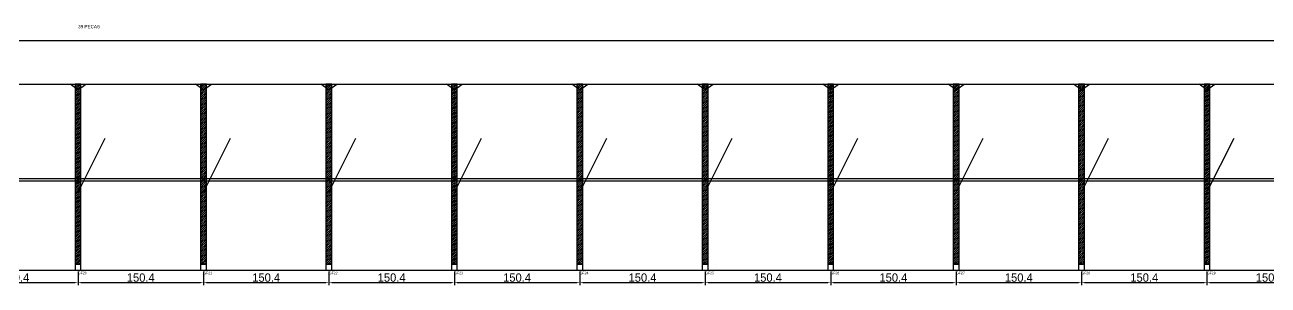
# Model space of a CAD drawing. Header units: metres. Extents: x -30 to 5807, y -25 to 308.
# Drawn here: x 2825 to 4316, y -25 to 287 of the extents above; entities that cross this region are included whole.
import ezdxf

# ---------------------------------------------------------------- set-up
doc = ezdxf.new("R2010")
doc.units = ezdxf.units.M
for name, color, linetype in [('BARRA_ANCORAGEM', 1, 'Continuous'), ('COTA', 241, 'Continuous'), ('GARFOS OK', 3, 'Continuous'), ('NOME DA VIGA', 6, 'Continuous'), ('SARR_7x7', 40, 'Continuous'), ('TIRAS REESCORAMENTO', 252, 'Continuous'), ('VIGAS', 3, 'Continuous')]:
    doc.layers.add(name, color=color, linetype=linetype)
doc.dimstyles.new('EZ DXF', dxfattribs={"dimtxt": 10, "dimasz": 3.5, "dimexe": 3, "dimexo": 1.5, "dimgap": 1, "dimtad": 1, "dimdec": 1, "dimdsep": 46, "dimcen": 2.5, "dimazin": 3, "dimtfac": 1, "dimtmove": 0, "dimatfit": 3})

msp = doc.modelspace()

# ---------------------------------------------------------------- hatches: boundary and pattern name
at = {"layer": 'COTA'}
h = msp.add_hatch(dxfattribs=at)
h.set_pattern_fill('ANSI31', scale=0.5)
h.paths.add_polyline_path([(2885, 0), (2892, 0), (2892, 216), (2885, 216)])
h = msp.add_hatch(dxfattribs=at)
h.set_pattern_fill('ANSI31', scale=0.5)
h.paths.add_polyline_path([(3035.45, 0), (3042.45, 0), (3042.45, 216), (3035.45, 216)])
h = msp.add_hatch(dxfattribs=at)
h.set_pattern_fill('ANSI31', scale=0.5)
h.paths.add_polyline_path([(3185.89, 0), (3192.89, 0), (3192.89, 216), (3185.89, 216)])
h = msp.add_hatch(dxfattribs=at)
h.set_pattern_fill('ANSI31', scale=0.5)
h.paths.add_polyline_path([(3336.34, 0), (3343.34, 0), (3343.34, 216), (3336.34, 216)])
h = msp.add_hatch(dxfattribs=at)
h.set_pattern_fill('ANSI31', scale=0.5)
h.paths.add_polyline_path([(3486.79, 0), (3493.79, 0), (3493.79, 216), (3486.79, 216)])
h = msp.add_hatch(dxfattribs=at)
h.set_pattern_fill('ANSI31', scale=0.5)
h.paths.add_polyline_path([(3637.24, 0), (3644.24, 0), (3644.24, 216), (3637.24, 216)])
h = msp.add_hatch(dxfattribs=at)
h.set_pattern_fill('ANSI31', scale=0.5)
h.paths.add_polyline_path([(3787.68, 0), (3794.68, 0), (3794.68, 216), (3787.68, 216)])
h = msp.add_hatch(dxfattribs=at)
h.set_pattern_fill('ANSI31', scale=0.5)
h.paths.add_polyline_path([(3938.13, 0), (3945.13, 0), (3945.13, 216), (3938.13, 216)])
h = msp.add_hatch(dxfattribs=at)
h.set_pattern_fill('ANSI31', scale=0.5)
h.paths.add_polyline_path([(4088.58, 0), (4095.58, 0), (4095.58, 216), (4088.58, 216)])
h = msp.add_hatch(dxfattribs=at)
h.set_pattern_fill('ANSI31', scale=0.5)
h.paths.add_polyline_path([(4239.03, 0), (4246.03, 0), (4246.03, 216), (4239.03, 216)])

# ---------------------------------------------------------------- linework, layer by layer
at = {"layer": 'BARRA_ANCORAGEM'}
for p, q in [((2888.5, 86.4), (2920.9, 151.2)), ((3038.95, 86.4), (3071.35, 151.2)), ((3189.39, 86.4), (3221.79, 151.2)), ((3339.84, 86.4), (3372.24, 151.2)), ((3490.29, 86.4), (3522.69, 151.2)), ((3640.74, 86.4), (3673.14, 151.2)), ((3791.18, 86.4), (3823.58, 151.2)), ((3941.63, 86.4), (3974.03, 151.2)), ((4092.08, 86.4), (4124.48, 151.2)), ((4242.53, 86.4), (4274.93, 151.2))]:
    msp.add_line(p, q, dxfattribs=at)
at = {"layer": 'GARFOS OK'}
for p, q in [((2888.5, 209), (2879, 216)), ((2879, 216), (2898, 216)), ((2888.5, 209), (2898, 216)), ((3038.95, 209), (3029.45, 216)), ((3029.45, 216), (3048.45, 216)), ((3038.95, 209), (3048.45, 216)), ((3189.39, 209), (3179.89, 216)), ((3179.89, 216), (3198.89, 216)), ((3189.39, 209), (3198.89, 216)), ((3339.84, 209), (3330.34, 216)), ((3330.34, 216), (3349.34, 216)), ((3339.84, 209), (3349.34, 216)), ((3490.29, 209), (3480.79, 216)), ((3480.79, 216), (3499.79, 216)), ((3490.29, 209), (3499.79, 216)), ((3640.74, 209), (3631.24, 216)), ((3631.24, 216), (3650.24, 216)), ((3640.74, 209), (3650.24, 216)), ((3791.18, 209), (3781.68, 216)), ((3781.68, 216), (3800.68, 216)), ((3791.18, 209), (3800.68, 216)), ((3941.63, 209), (3932.13, 216)), ((3932.13, 216), (3951.13, 216)), ((3941.63, 209), (3951.13, 216)), ((4092.08, 209), (4082.58, 216)), ((4082.58, 216), (4101.58, 216)), ((4092.08, 209), (4101.58, 216)), ((4242.53, 209), (4233.03, 216)), ((4233.03, 216), (4252.03, 216)), ((4242.53, 209), (4252.03, 216))]:
    msp.add_line(p, q, dxfattribs=at)
at = {"layer": 'GARFOS OK', "linetype": 'CONTINUOUS'}
msp.add_line((-30, -7), (5807, -7), dxfattribs=at)
at = {"layer": 'GARFOS OK'}
for points in [[(2885, 0), (2892, 0), (2892, 216), (2885, 216), (2885, 0)], [(3035.45, 0), (3042.45, 0), (3042.45, 216), (3035.45, 216), (3035.45, 0)], [(3185.89, 0), (3192.89, 0), (3192.89, 216), (3185.89, 216), (3185.89, 0)], [(3336.34, 0), (3343.34, 0), (3343.34, 216), (3336.34, 216), (3336.34, 0)], [(3486.79, 0), (3493.79, 0), (3493.79, 216), (3486.79, 216), (3486.79, 0)], [(3637.24, 0), (3644.24, 0), (3644.24, 216), (3637.24, 216), (3637.24, 0)], [(3787.68, 0), (3794.68, 0), (3794.68, 216), (3787.68, 216), (3787.68, 0)], [(3938.13, 0), (3945.13, 0), (3945.13, 216), (3938.13, 216), (3938.13, 0)], [(4088.58, 0), (4095.58, 0), (4095.58, 216), (4088.58, 216), (4088.58, 0)], [(4239.03, 0), (4246.03, 0), (4246.03, 216), (4239.03, 216), (4239.03, 0)]]:
    msp.add_lwpolyline(points, dxfattribs=at)
at = {"layer": 'SARR_7x7'}
for points in [[(2885, -7), (2892, -7), (2892, 0), (2885, 0), (2885, -7)], [(3035.45, -7), (3042.45, -7), (3042.45, 0), (3035.45, 0), (3035.45, -7)], [(3185.89, -7), (3192.89, -7), (3192.89, 0), (3185.89, 0), (3185.89, -7)], [(3336.34, -7), (3343.34, -7), (3343.34, 0), (3336.34, 0), (3336.34, -7)], [(3486.79, -7), (3493.79, -7), (3493.79, 0), (3486.79, 0), (3486.79, -7)], [(3637.24, -7), (3644.24, -7), (3644.24, 0), (3637.24, 0), (3637.24, -7)], [(3787.68, -7), (3794.68, -7), (3794.68, 0), (3787.68, 0), (3787.68, -7)], [(3938.13, -7), (3945.13, -7), (3945.13, 0), (3938.13, 0), (3938.13, -7)], [(4088.58, -7), (4095.58, -7), (4095.58, 0), (4088.58, 0), (4088.58, -7)], [(4239.03, -7), (4246.03, -7), (4246.03, 0), (4239.03, 0), (4239.03, -7)]]:
    msp.add_lwpolyline(points, dxfattribs=at)
at = {"layer": 'TIRAS REESCORAMENTO'}
for points in [[(2738.05, 100), (2888.5, 100), (2888.5, 102.5), (2738.05, 102.5), (2738.05, 100)], [(2888.5, 100), (3038.95, 100), (3038.95, 102.5), (2888.5, 102.5), (2888.5, 100)], [(3038.95, 100), (3189.39, 100), (3189.39, 102.5), (3038.95, 102.5), (3038.95, 100)], [(3189.39, 100), (3339.84, 100), (3339.84, 102.5), (3189.39, 102.5), (3189.39, 100)], [(3339.84, 100), (3490.29, 100), (3490.29, 102.5), (3339.84, 102.5), (3339.84, 100)], [(3490.29, 100), (3640.74, 100), (3640.74, 102.5), (3490.29, 102.5), (3490.29, 100)], [(3640.74, 100), (3791.18, 100), (3791.18, 102.5), (3640.74, 102.5), (3640.74, 100)], [(3791.18, 100), (3941.63, 100), (3941.63, 102.5), (3791.18, 102.5), (3791.18, 100)], [(3941.63, 100), (4092.08, 100), (4092.08, 102.5), (3941.63, 102.5), (3941.63, 100)], [(4092.08, 100), (4242.53, 100), (4242.53, 102.5), (4092.08, 102.5), (4092.08, 100)], [(4242.53, 100), (4392.97, 100), (4392.97, 102.5), (4242.53, 102.5), (4242.53, 100)]]:
    msp.add_lwpolyline(points, dxfattribs=at)
at = {"layer": 'VIGAS'}
msp.add_lwpolyline([(0, 216), (5777, 216), (5777, 268), (0, 268), (0, 216)], dxfattribs=at)

# ---------------------------------------------------------------- texts
at = {"layer": 'NOME DA VIGA'}
for s, height, p in [('39 PECAS', 4, (2888.5, 283)), ('GF20', 3, (2888.5, -12)), ('GF21', 3, (3038.95, -12)), ('GF22', 3, (3189.39, -12)), ('GF23', 3, (3339.84, -12)), ('GF24', 3, (3490.29, -12)), ('GF25', 3, (3640.74, -12)), ('GF26', 3, (3791.18, -12)), ('GF27', 3, (3941.63, -12)), ('GF28', 3, (4092.08, -12)), ('GF29', 3, (4242.53, -12))]:
    msp.add_text(s, height=height, dxfattribs=at).set_placement(p)

# ---------------------------------------------------------------- dimensions: what is measured, and where the dimension line sits
at = {"layer": 'COTA'}
for base, p1, p2 in [((2738.0526, -22), (2738.0526, -7), (2888.5, -7)), ((2888.5, -22), (2888.5, -7), (3038.9474, -7)), ((3038.95, -22), (3038.95, -7), (3189.39, -7)), ((3189.3947, -22), (3189.3947, -7), (3339.8421, -7)), ((3339.8421, -22), (3339.8421, -7), (3490.2895, -7)), ((3490.2895, -22), (3490.2895, -7), (3640.7368, -7)), ((3640.74, -22), (3640.74, -7), (3791.18, -7)), ((3791.1842, -22), (3791.1842, -7), (3941.6316, -7)), ((3941.6316, -22), (3941.6316, -7), (4092.0789, -7)), ((4092.0789, -22), (4092.0789, -7), (4242.5263, -7)), ((4242.53, -22), (4242.53, -7), (4392.97, -7))]:
    msp.add_linear_dim(base=base, p1=p1, p2=p2, dimstyle='EZ DXF', dxfattribs=at).render()

doc.saveas('drawing.dxf')
